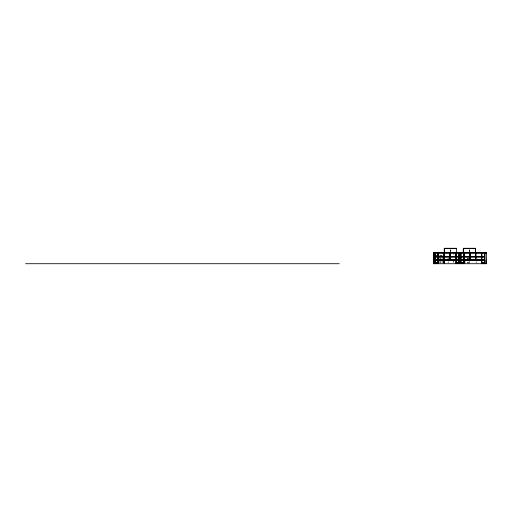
<?xml version="1.0" encoding="UTF-8"?>
<svg xmlns="http://www.w3.org/2000/svg" width="512" height="512" viewBox="0 0 512 512"><rect width="100%" height="100%" fill="white"/><g stroke="black" fill="none" stroke-linecap="round" stroke-linejoin="round"><path stroke-width="0.38" stroke-dasharray="2.56 1.92" d="M435.84 255.258L437.139 255.258M439.341 255.258L443.098 255.258M435.795 255.328L437.152 255.328M440.064 255.328L443.174 255.328M476.896 258.221L476.896 262.938M476.147 261.363L476.147 262.938M469.786 261.363L469.786 262.938M469.619 249.824L469.619 251.853M469.427 249.76L469.427 251.238M469.242 249.824L469.242 251.853M469.043 261.363L469.043 263.718M468.25 257.754L468.25 262.976M468.064 257.888L468.064 263.718M467.782 257.754L467.782 262.976M467.597 257.888L467.597 262.989M464.973 260.806L464.973 262.989M464.87 260.806L464.87 262.989M464.781 261.485L464.781 262.976M464.685 260.218L464.685 263.021M453.875 252.717L453.875 255.078M453.875 259.789L453.875 262.938M453.504 259.789L453.504 262.938M450.598 249.824L450.598 251.853M450.406 249.76L450.406 251.238M450.221 249.824L450.221 251.853M448.333 258.221L448.333 260.576M448.333 261.363L448.333 262.938M447.962 258.221L447.962 262.938M444.698 260.806L444.685 263.718M444.627 261.363L444.627 263.718M444.544 260.55L444.538 263.718M444.403 260.806L444.416 263.162M444.256 260.806L444.256 263.718M444.16 260.806L444.16 263.718M444.032 260.806L444.032 262.989M443.885 260.806L443.885 262.989M443.36 260.915L443.36 263.021M443.174 261.363L443.174 263.718M442.618 256.077L442.618 259.206M442.618 261.203L442.618 263.162M440.934 257.645L440.934 259.994M440.934 261.203L440.934 263.162M440.378 257.754L440.378 260.736M440.378 261.485L440.378 262.976M439.814 256.077L439.814 259.206M439.814 261.203L439.814 263.162"/><path stroke-width="0.77" d="M450.221 248.467L444.442 248.467L444.442 252.531M450.598 248.467L456.378 248.467M469.242 248.467L463.462 248.467L463.462 252.531M469.619 248.467L475.398 248.467L475.398 252.531M433.888 252.794L434.317 252.794M485.434 252.794L486.022 252.794M433.888 252.902L434.317 252.902M434.784 252.902L444.051 252.902M444.237 252.902L449.869 252.902M450.054 252.902L455.782 252.902M456.154 252.902L458.989 252.902M460.851 252.902L463.686 252.902M464.058 252.902L469.786 252.902M469.971 252.902L475.603 252.902M475.789 252.902L481.517 252.902M481.888 252.902L484.723 252.902M485.434 252.902L486.022 252.902M433.888 252.979L434.317 252.717M444.314 252.979L449.792 252.979M481.965 252.979L484.646 252.979L484.646 256.595M486.022 252.979L485.44 252.717M435.117 256.672L437.952 256.672M438.323 256.672L444.051 256.672M444.237 256.672L449.869 256.672M450.054 256.672L455.782 256.672M456.154 256.672L458.989 256.672M460.851 256.672L463.686 256.672M464.058 256.672L469.786 256.672M469.971 256.672L475.603 256.672M475.789 256.672L481.517 256.672M481.888 256.672L484.723 256.672M435.117 256.858L437.952 256.858M438.323 256.858L444.051 256.858M444.237 256.858L449.869 256.858M450.054 256.858L455.782 256.858M456.154 256.858L458.989 256.858M460.851 256.858L463.686 256.858M464.058 256.858L469.786 256.858M469.971 256.858L475.603 256.858M475.789 256.858L481.517 256.858M481.888 256.858L484.723 256.858M444.314 256.934L449.792 256.934M481.965 256.934L484.646 256.934L484.646 259.955L481.965 259.955M444.314 259.955L449.792 259.955M435.117 260.026L437.952 260.026M438.323 260.026L444.051 260.026M444.237 260.026L449.869 260.026M450.054 260.026L455.782 260.026M456.154 260.026L458.989 260.026M460.851 260.026L463.686 260.026M464.058 260.026L469.786 260.026M469.971 260.026L475.603 260.026M475.789 260.026L481.517 260.026M481.888 260.026L484.723 260.026M435.117 260.218L437.952 260.218M438.138 260.218L455.968 260.218M456.154 260.218L458.989 260.218M460.851 260.218L463.686 260.218M463.872 260.218L481.702 260.218M481.888 260.218L484.723 260.218M481.965 262.714L484.646 262.714L484.646 260.288M25.6 263.718L339.258 263.718M486.298 260.218L486.298 263.718M486.214 260.218L486.214 263.718M484.909 252.717L484.909 263.718M484.723 252.717L484.723 263.718M481.888 252.717L481.888 263.718M481.702 252.717L481.702 263.718M481.517 252.717L481.517 260.218M481.44 256.595L481.44 252.979L475.866 252.979L475.866 256.595M475.789 252.717L475.789 260.218M475.603 260.218L475.584 248.282L463.277 248.282L463.277 252.717M475.526 256.595L475.526 252.979L470.048 252.979L470.048 256.595M469.971 252.717L469.971 260.218M469.786 252.717L469.786 260.218M469.709 256.595L469.709 252.979L464.134 252.979L464.134 256.595M464.058 252.717L464.058 260.218M463.872 252.717L463.872 263.718M463.686 252.717L463.686 263.718M463.61 256.595L463.61 252.979L460.928 252.979L460.928 256.595M463.61 260.288L463.61 262.714L460.928 262.714L460.928 260.288M460.851 252.717L460.851 263.718M460.666 252.717L460.666 263.718M459.174 252.717L459.174 263.718M458.989 252.717L458.989 263.718M458.912 256.595L458.912 252.979L456.23 252.979L456.23 256.595M458.912 260.288L458.912 262.714L456.23 262.714L456.23 260.288M456.563 252.717L456.563 248.282L444.256 248.282L444.237 260.218M456.154 252.717L456.154 263.718M455.968 252.717L455.968 263.718M455.782 252.717L455.782 260.218M455.706 256.595L455.706 252.979L450.131 252.979L450.131 256.595M450.054 252.717L450.054 260.218M449.869 252.717L449.869 260.218M444.051 252.717L444.051 260.218M443.974 256.595L443.974 252.979L435.194 252.979L435.194 256.595M443.174 252.717L443.174 253.318M438.509 252.717L438.509 253.318M438.4 252.979L438.4 256.595M438.323 252.717L438.323 260.218M438.138 252.717L438.138 263.718M437.952 252.717L437.952 263.718M437.875 252.979L437.875 256.595M437.875 260.288L437.875 262.714L435.194 262.714L435.194 260.288M435.117 252.717L435.117 263.718M434.931 252.717L434.931 263.718M433.888 252.717L433.888 263.718M433.626 252.717L433.626 263.718M437.952 262.79L435.117 262.797L437.952 262.79M458.989 262.79L456.154 262.797L458.989 262.79M463.686 262.79L460.851 262.797L463.686 262.79M484.723 262.79L481.888 262.797L484.723 262.79M486.4 252.717L433.44 252.717L433.44 263.718L486.4 263.718L486.4 252.717M437.875 256.934L435.194 256.934L435.194 259.955L437.875 259.955L437.875 256.934M443.974 256.934L438.4 256.934L438.4 259.955L443.974 259.955L443.974 256.934M455.706 256.934L450.131 256.934L450.131 259.955L455.706 259.955L455.706 256.934M458.912 256.934L456.23 256.934L456.23 259.955L458.912 259.955L458.912 256.934M463.61 256.934L460.928 256.934L460.928 259.955L463.61 259.955L463.61 256.934M469.709 256.934L464.134 256.934L464.134 259.955L469.709 259.955L469.709 256.934M475.526 256.934L470.048 256.934L470.048 259.955L475.526 259.955L475.526 256.934M481.44 256.934L475.866 256.934L475.866 259.955L481.44 259.955L481.44 256.934"/></g></svg>
